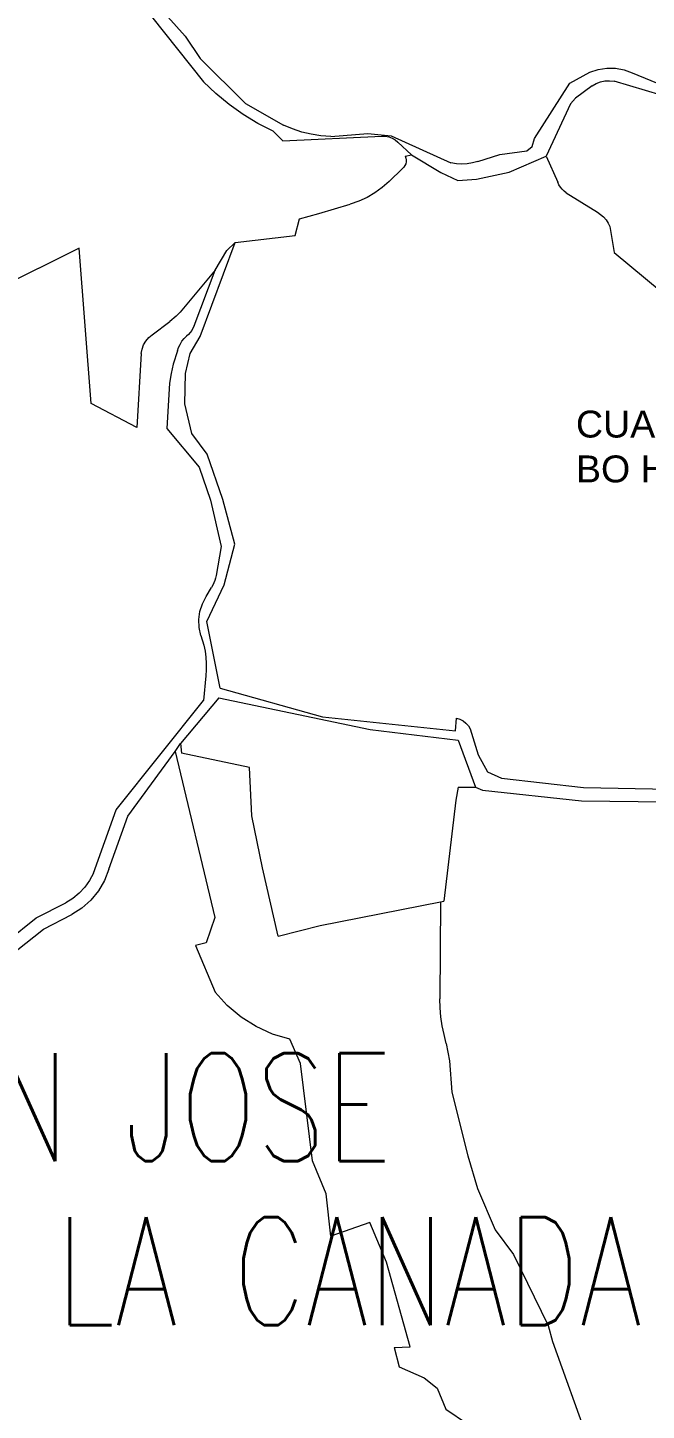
# Model space of a CAD drawing. Header units: millimetres. Extents: x -3245 to 2970, y 1153 to 3965.
# Drawn here: x -146 to -121.2, y 2549.9 to 2605.5 of the extents above; entities that cross this region are included whole.
import ezdxf
from ezdxf.enums import TextEntityAlignment as Align

# ---------------------------------------------------------------- set-up
doc = ezdxf.new("R2010")
doc.units = ezdxf.units.MM
doc.linetypes.add('ACAD_ISO02W100', pattern=[15, 12, -3])
doc.layers.add('FONDO_MANAGUA', color=8, linetype='ACAD_ISO02W100')
doc.layers.add('Nombres_Comarcas', color=7, linetype='Continuous')
doc.styles.add('ROMANS', font='ROMANS', dxfattribs={"height": 0.2})
doc.styles.get("Standard").update_dxf_attribs({"font": 'arial.ttf'})

msp = doc.modelspace()

# ---------------------------------------------------------------- linework, layer by layer
at = {"layer": 'FONDO_MANAGUA', "color": 1, "lineweight": 0}
for p, q in [((-141.5663, 2606.5799), (-138.957, 2603.3003)), ((-140.3814, 2605.9135), (-139.6868, 2605.1308)), ((-139.6868, 2605.1308), (-139.0844, 2604.2441)), ((-139.0844, 2604.2441), (-137.264, 2602.4258)), ((-124.228, 2603.2512), (-123.4323, 2603.6856)), ((-123.4323, 2603.6856), (-123.099, 2603.7993)), ((-123.099, 2603.7993), (-122.751, 2603.8542)), ((-122.751, 2603.8542), (-122.3989, 2603.8486)), ((-122.3989, 2603.8486), (-122.0529, 2603.7825)), ((-122.0529, 2603.7825), (-121.7235, 2603.658)), ((-121.7235, 2603.658), (-118.5214, 2602.3342)), ((-138.4547, 2602.8245), (-138.957, 2603.3003)), ((-125.649, 2601.0226), (-124.228, 2603.2512)), ((-123.3401, 2603.1346), (-124.0095, 2602.6374)), ((-123.3401, 2603.1346), (-123.1804, 2603.2304)), ((-123.1804, 2603.2304), (-123.0072, 2603.2983)), ((-123.0072, 2603.2983), (-122.8251, 2603.3366)), ((-122.8251, 2603.3366), (-122.6392, 2603.3442)), ((-122.6392, 2603.3442), (-122.4546, 2603.3208)), ((-119.7447, 2602.514), (-122.4546, 2603.3208)), ((-137.9199, 2602.3855), (-138.4547, 2602.8245)), ((-137.3552, 2601.9856), (-137.9199, 2602.3855)), ((-137.264, 2602.4258), (-135.7348, 2601.5583)), ((-124.2045, 2602.4181), (-125.1854, 2600.3165)), ((-124.0095, 2602.6374), (-124.2045, 2602.4181)), ((-136.7635, 2601.6268), (-137.3552, 2601.9856)), ((-136.1479, 2601.311), (-136.7635, 2601.6268)), ((-136.1479, 2601.311), (-135.7682, 2600.9317)), ((-135.3747, 2601.4042), (-135.7348, 2601.5583)), ((-135.0025, 2601.2815), (-135.3747, 2601.4042)), ((-134.6213, 2601.1911), (-135.0025, 2601.2815)), ((-134.2338, 2601.1336), (-134.6213, 2601.1911)), ((-133.8427, 2601.1094), (-132.3521, 2601.2227)), ((-132.3521, 2601.2227), (-131.4164, 2601.1355)), ((-135.7682, 2600.9317), (-131.7878, 2601.1181)), ((-133.8427, 2601.1094), (-134.2338, 2601.1336)), ((-131.7878, 2601.1181), (-131.6473, 2601.1134)), ((-131.6473, 2601.1134), (-131.5094, 2601.0865)), ((-131.5094, 2601.0865), (-131.3775, 2601.0379)), ((-131.4164, 2601.1355), (-129.0098, 2600.042)), ((-131.3775, 2601.0379), (-131.2549, 2600.969)), ((-131.2549, 2600.969), (-131.145, 2600.8814)), ((-131.145, 2600.8814), (-130.5889, 2600.361)), ((-125.9632, 2600.5324), (-125.753, 2600.6966)), ((-125.753, 2600.6966), (-125.649, 2601.0226)), ((-130.8446, 2600.3085), (-130.5889, 2600.361)), ((-130.8446, 2600.3085), (-130.8205, 2600.2352)), ((-130.8125, 2600.0817), (-130.8289, 2600.0063)), ((-130.8205, 2600.2352), (-130.8097, 2600.1588)), ((-130.8097, 2600.1588), (-130.8125, 2600.0817)), ((-130.5889, 2600.361), (-129.4124, 2599.6597)), ((-127.9282, 2600.1034), (-128.139, 2600.0427)), ((-127.9282, 2600.1034), (-127.0419, 2600.3809)), ((-127.0419, 2600.3809), (-125.9632, 2600.5324)), ((-126.6765, 2599.665), (-125.1854, 2600.3165)), ((-125.1854, 2600.3165), (-124.714, 2599.2648)), ((-131.4921, 2599.2939), (-130.9522, 2599.8132)), ((-130.8999, 2599.8699), (-130.9522, 2599.8132)), ((-130.8583, 2599.9349), (-130.8999, 2599.8699)), ((-130.8289, 2600.0063), (-130.8583, 2599.9349)), ((-129.4124, 2599.6597), (-128.7303, 2599.3347)), ((-128.7934, 2600.0055), (-129.0098, 2600.042)), ((-128.5744, 2599.9934), (-128.7934, 2600.0055)), ((-128.3553, 2600.0058), (-128.5744, 2599.9934)), ((-128.139, 2600.0427), (-128.3553, 2600.0058)), ((-127.9844, 2599.3917), (-126.6765, 2599.665)), ((-131.767, 2599.0528), (-132.0636, 2598.8389)), ((-131.4921, 2599.2939), (-131.767, 2599.0528)), ((-128.7303, 2599.3347), (-127.9844, 2599.3917)), ((-124.6689, 2599.1645), (-124.714, 2599.2648)), ((-124.6117, 2599.0705), (-124.6689, 2599.1645)), ((-124.5434, 2598.9842), (-124.6117, 2599.0705)), ((-124.4651, 2598.907), (-124.5434, 2598.9842)), ((-132.7109, 2598.5005), (-133.0557, 2598.3789)), ((-132.3792, 2598.6543), (-132.7109, 2598.5005)), ((-132.0636, 2598.8389), (-132.3792, 2598.6543)), ((-124.3779, 2598.8399), (-124.4651, 2598.907)), ((-124.3779, 2598.8399), (-123.1244, 2598.0573)), ((-135.0919, 2597.795), (-134.3162, 2598.004)), ((-134.3162, 2598.004), (-133.0557, 2598.3789)), ((-123.1244, 2598.0573), (-122.9963, 2597.9719)), ((-122.9963, 2597.9719), (-122.8807, 2597.8702)), ((-122.8807, 2597.8702), (-122.7794, 2597.7543)), ((-135.2649, 2597.1272), (-135.0919, 2597.795)), ((-122.7794, 2597.7543), (-122.6944, 2597.6259)), ((-122.6944, 2597.6259), (-122.627, 2597.4875)), ((-122.627, 2597.4875), (-122.4506, 2596.447)), ((-139.0868, 2593.063), (-137.6835, 2596.8492)), ((-137.6835, 2596.8492), (-138.0122, 2596.523)), ((-137.6835, 2596.8492), (-135.2649, 2597.1272)), ((-143.946, 2596.6157), (-154.6519, 2591.2928)), ((-143.4668, 2590.3694), (-143.946, 2596.6157)), ((-138.487, 2595.7285), (-138.0122, 2596.523)), ((-122.4506, 2596.447), (-118.548, 2593.1983)), ((-138.487, 2595.7285), (-139.8936, 2594.047)), ((-139.3335, 2593.4881), (-138.487, 2595.7285)), ((-139.9711, 2593.9665), (-140.0513, 2593.8886)), ((-139.8936, 2594.047), (-139.9711, 2593.9665)), ((-141.0219, 2593.1367), (-140.3066, 2593.6715)), ((-140.2192, 2593.741), (-140.3066, 2593.6715)), ((-140.134, 2593.8134), (-140.2192, 2593.741)), ((-140.0513, 2593.8886), (-140.134, 2593.8134)), ((-139.3758, 2593.3956), (-139.4274, 2593.308)), ((-139.3335, 2593.4881), (-139.3758, 2593.3956)), ((-141.359, 2592.7288), (-141.2697, 2592.8827)), ((-141.2697, 2592.8827), (-141.1562, 2593.0199)), ((-141.1562, 2593.0199), (-141.0219, 2593.1367)), ((-139.8955, 2592.7496), (-139.821, 2592.8709)), ((-139.821, 2592.8709), (-139.7326, 2592.9826)), ((-139.7326, 2592.9826), (-139.6318, 2593.0832)), ((-139.556, 2593.151), (-139.6318, 2593.0832)), ((-139.4876, 2593.2262), (-139.556, 2593.151)), ((-139.4274, 2593.308), (-139.4876, 2593.2262)), ((-139.4848, 2592.3805), (-139.0868, 2593.063)), ((-141.4568, 2592.3877), (-141.6312, 2589.4094)), ((-141.4568, 2592.3877), (-141.422, 2592.5623)), ((-141.422, 2592.5623), (-141.359, 2592.7288)), ((-139.9998, 2592.4851), (-140.1671, 2591.9591)), ((-139.9998, 2592.4851), (-139.9555, 2592.6204)), ((-139.9555, 2592.6204), (-139.8955, 2592.7496)), ((-139.6766, 2591.5717), (-139.4848, 2592.3805)), ((-140.1671, 2591.9591), (-140.2545, 2591.5794)), ((-140.3156, 2591.1951), (-140.4233, 2589.3665)), ((-140.2545, 2591.5794), (-140.3156, 2591.1951)), ((-139.709, 2590.3527), (-139.6766, 2591.5717)), ((-141.6312, 2589.4094), (-143.4668, 2590.3694)), ((-139.4164, 2589.1665), (-139.709, 2590.3527)), ((-140.4233, 2589.3665), (-139.1291, 2587.8187)), ((-138.8112, 2588.3389), (-139.4164, 2589.1665)), ((-138.1803, 2586.5125), (-138.8112, 2588.3389)), ((-139.1291, 2587.8187), (-138.6688, 2586.4847)), ((-138.6688, 2586.4847), (-138.2464, 2584.6229)), ((-137.6874, 2584.7133), (-138.1803, 2586.5125)), ((-138.2464, 2584.6229), (-138.4459, 2583.4583)), ((-138.1175, 2583.0899), (-137.6874, 2584.7133)), ((-138.4459, 2583.4583), (-138.4686, 2583.357)), ((-138.8481, 2582.6132), (-138.6317, 2582.9771)), ((-138.8206, 2581.61), (-138.1175, 2583.0899)), ((-138.5805, 2583.0673), (-138.6317, 2582.9771)), ((-138.536, 2583.161), (-138.5805, 2583.0673)), ((-138.4987, 2583.2578), (-138.536, 2583.161)), ((-138.4686, 2583.357), (-138.4987, 2583.2578)), ((-139.0948, 2582.0164), (-138.9971, 2582.3254)), ((-138.9971, 2582.3254), (-138.8481, 2582.6132)), ((-139.1384, 2581.6952), (-139.0948, 2582.0164)), ((-139.1267, 2581.3714), (-139.1384, 2581.6952)), ((-139.06, 2581.0542), (-139.1267, 2581.3714)), ((-138.2843, 2578.9315), (-138.8206, 2581.61)), ((-139.06, 2581.0542), (-138.9373, 2580.6621)), ((-138.9373, 2580.6621), (-138.8916, 2580.418)), ((-138.8916, 2580.418), (-138.8613, 2580.1714)), ((-138.8613, 2580.1714), (-138.8468, 2579.9235)), ((-138.8479, 2579.6751), (-138.8648, 2579.4273)), ((-138.8468, 2579.9235), (-138.8479, 2579.6751)), ((-138.8648, 2579.4273), (-138.9527, 2578.4419)), ((-142.4577, 2574.0479), (-138.9527, 2578.4419)), ((-138.3425, 2578.5469), (-139.8783, 2576.7125)), ((-138.3425, 2578.5469), (-132.2531, 2577.2763)), ((-138.2843, 2578.9315), (-134.1721, 2577.7745)), ((-134.1721, 2577.7745), (-128.8261, 2577.2239)), ((-128.8261, 2577.2239), (-128.7914, 2577.7247)), ((-128.7914, 2577.7247), (-128.652, 2577.6836)), ((-128.652, 2577.6836), (-128.5223, 2577.618)), ((-128.5223, 2577.618), (-128.4066, 2577.53)), ((-128.4066, 2577.53), (-128.3086, 2577.4226)), ((-128.3086, 2577.4226), (-128.2317, 2577.2992)), ((-128.2317, 2577.2992), (-127.9107, 2576.2533)), ((-132.2531, 2577.2763), (-128.7193, 2576.847)), ((-128.7193, 2576.847), (-128.029, 2574.9539)), ((-141.9902, 2573.7868), (-140.0903, 2576.3802)), ((-140.0903, 2576.3802), (-139.8783, 2576.7125)), ((-140.0903, 2576.3802), (-138.4921, 2569.7102)), ((-139.8783, 2576.7125), (-139.8392, 2576.3249)), ((-137.1065, 2575.7487), (-139.8392, 2576.3249)), ((-127.9107, 2576.2533), (-127.5386, 2575.5734)), ((-137.0084, 2573.7957), (-137.1065, 2575.7487)), ((-127.5386, 2575.5734), (-126.982, 2575.3091)), ((-126.982, 2575.3091), (-123.6897, 2574.9344)), ((-128.719, 2574.9598), (-128.8184, 2574.4302)), ((-128.719, 2574.9598), (-128.029, 2574.9539)), ((-128.029, 2574.9539), (-127.7412, 2574.8333)), ((-127.7412, 2574.8333), (-123.7603, 2574.4011)), ((-123.6897, 2574.9344), (-120.2145, 2574.877)), ((-143.377, 2571.4947), (-142.4577, 2574.0479)), ((-128.8184, 2574.4302), (-129.296, 2570.3666)), ((-123.7603, 2574.4011), (-120.3449, 2574.3598)), ((-142.7563, 2571.6592), (-141.9902, 2573.7868)), ((-136.5882, 2571.7148), (-137.0084, 2573.7957)), ((-143.5309, 2571.2013), (-143.7226, 2570.9311)), ((-143.377, 2571.4947), (-143.5309, 2571.2013)), ((-142.9278, 2571.207), (-143.1696, 2570.7883)), ((-142.7563, 2571.6592), (-142.9278, 2571.207)), ((-135.956, 2568.9585), (-136.5882, 2571.7148)), ((-143.9488, 2570.6889), (-144.2052, 2570.4792)), ((-143.7226, 2570.9311), (-143.9488, 2570.6889)), ((-143.1696, 2570.7883), (-143.4756, 2570.4138)), ((-145.672, 2569.6992), (-144.4875, 2570.3056)), ((-144.2052, 2570.4792), (-144.4875, 2570.3056)), ((-143.8378, 2570.0934), (-144.2467, 2569.8353)), ((-143.4756, 2570.4138), (-143.8378, 2570.0934)), ((-134.2602, 2569.3895), (-129.4361, 2570.3391)), ((-129.4361, 2570.3391), (-129.463, 2566.4444)), ((-129.4361, 2570.3391), (-129.296, 2570.3666)), ((-146.8406, 2568.7671), (-145.672, 2569.6992)), ((-145.384, 2569.2531), (-144.2467, 2569.8353)), ((-138.4921, 2569.7102), (-138.8484, 2568.702)), ((-146.4845, 2568.3753), (-145.384, 2569.2531)), ((-135.956, 2568.9585), (-134.2602, 2569.3895)), ((-138.8484, 2568.702), (-139.2732, 2568.5894)), ((-139.2732, 2568.5894), (-138.4875, 2566.7098)), ((-137.9989, 2566.1769), (-138.4875, 2566.7098)), ((-137.4436, 2565.7138), (-137.9989, 2566.1769)), ((-129.4473, 2566.0821), (-129.463, 2566.4444)), ((-136.8316, 2565.3289), (-137.4436, 2565.7138)), ((-129.413, 2565.721), (-129.4473, 2566.0821)), ((-129.3601, 2565.3623), (-129.413, 2565.721)), ((-136.1737, 2565.0289), (-136.8316, 2565.3289)), ((-129.2889, 2565.0066), (-129.3601, 2565.3623)), ((-135.4818, 2564.8193), (-136.1737, 2565.0289)), ((-135.0609, 2563.849), (-135.4818, 2564.8193)), ((-129.1994, 2564.6552), (-129.2889, 2565.0066)), ((-129.1994, 2564.6552), (-129.0716, 2563.9499)), ((-129.0716, 2563.9499), (-128.9765, 2562.6897)), ((-134.5797, 2559.9331), (-135.0609, 2563.849)), ((-128.9765, 2562.6897), (-128.3333, 2560.1341)), ((-128.3333, 2560.1341), (-127.9387, 2558.8225)), ((-134.0201, 2558.6059), (-134.5797, 2559.9331)), ((-133.8379, 2556.9052), (-134.0201, 2558.6059)), ((-127.9387, 2558.8225), (-127.2363, 2557.1631)), ((-132.2734, 2557.4626), (-133.8379, 2556.9052)), ((-131.5943, 2555.8606), (-132.2734, 2557.4626)), ((-127.2363, 2557.1631), (-126.4957, 2556.1665)), ((-126.4957, 2556.1665), (-125.1059, 2553.3207)), ((-130.6466, 2552.4671), (-131.5943, 2555.8606)), ((-125.1059, 2553.3207), (-124.9338, 2552.6689)), ((-131.2858, 2552.4353), (-130.6466, 2552.4671)), ((-131.2858, 2552.4353), (-131.0851, 2551.6624)), ((-124.9338, 2552.6689), (-121.5869, 2543.4266)), ((-131.0851, 2551.6624), (-130.0847, 2551.2108)), ((-130.0847, 2551.2108), (-129.5628, 2550.8041)), ((-129.5628, 2550.8041), (-129.2128, 2549.9598)), ((-129.2128, 2549.9598), (-128.3496, 2549.362))]:
    msp.add_line(p, q, dxfattribs=at)

# ---------------------------------------------------------------- texts
at = {"color": 7, "lineweight": 0, "insert": (-123.988, 2590.086), "char_height": 1.081132, "width": 18.430024, "attachment_point": 1}
msp.add_mtext('CUADRO DE BASEBALL\\PBO HILARIO SANCHEZ ', dxfattribs=at)
at = {"layer": 'Nombres_Comarcas', "color": 7, "linetype": 'ByBlock', "lineweight": 20, "style": 'ROMANS', "width": 0.75}
for s, height, p in [('SAN JOSE ', 4.33472, (-140.9461, 2562.0944)), ('DE LA CANADA', 4.334715, (-137.0032, 2555.4998))]:
    msp.add_text(s, height=height, dxfattribs=at).set_placement(p, align=Align.MIDDLE)

doc.saveas('drawing.dxf')
